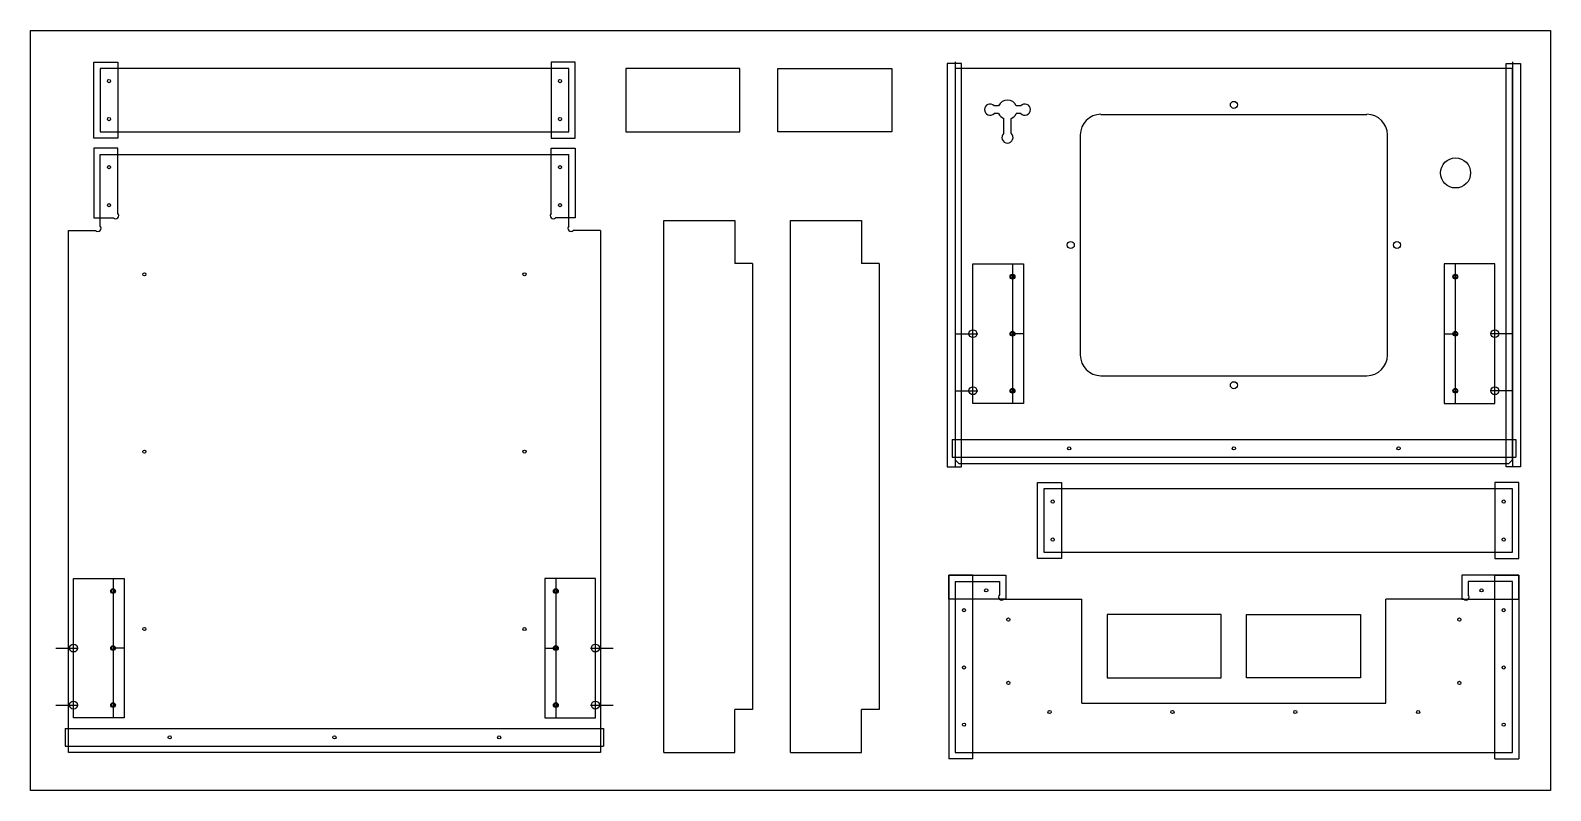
# Model space of a CAD drawing. Extents: x 424 to 484, y -251.2 to -221.2.
import ezdxf

# ---------------------------------------------------------------- set-up
doc = ezdxf.new("R2010")
doc.units = 0
doc.header["$LTSCALE"] = 21.5596
doc.header["$MEASUREMENT"] = 0
for name, color, linetype in [('0_WOOD', 7, 'CONTINUOUS'), ('10_375VCARVE_888DEP', 7, 'CONTINUOUS'), ('3_250BIT_200DEP', 7, 'CONTINUOUS'), ('4_250BIT_375DEP', 7, 'CONTINUOUS'), ('6_125BIT_750DEP', 7, 'CONTINUOUS'), ('7_250BIT_750OUTLINE', 7, 'CONTINUOUS'), ('8_250BIT_750TAB', 7, 'CONTINUOUS'), ('9_500VCARVE_700DEP', 7, 'CONTINUOUS'), ('9A_250BIT_450DEP', 7, 'CONTINUOUS'), ('COMPONENTS', 7, 'CONTINUOUS')]:
    doc.layers.add(name, color=color, linetype=linetype)

msp = doc.modelspace()

# ---------------------------------------------------------------- linework, layer by layer
at = {"layer": '0_WOOD', "color": 7, "linetype": 'CONTINUOUS'}
for p, q in [((423.958, -221.188), (483.958, -221.188)), ((423.958, -251.188), (423.958, -221.188)), ((483.958, -221.188), (483.958, -251.188)), ((483.958, -251.188), (423.958, -251.188))]:
    msp.add_line(p, q, dxfattribs=at)
at = {"layer": '10_375VCARVE_888DEP', "color": 7, "linetype": 'CONTINUOUS'}
for p, q in [((460.458, -233.156), (461.346, -233.156)), ((482.458, -233.156), (481.57, -233.156)), ((460.458, -235.406), (461.346, -235.406)), ((482.458, -235.406), (481.57, -235.406)), ((424.958, -245.562), (425.846, -245.562)), ((446.07, -245.562), (446.958, -245.562)), ((424.958, -247.812), (425.846, -247.812)), ((446.07, -247.812), (446.958, -247.812))]:
    msp.add_line(p, q, dxfattribs=at)
at = {"layer": '3_250BIT_200DEP', "color": 7, "linetype": 'CONTINUOUS'}
for p, q in [((426.458, -225.438), (426.458, -222.438)), ((426.458, -222.438), (427.408, -222.438)), ((427.408, -222.438), (427.408, -225.438)), ((445.458, -222.438), (444.508, -222.438)), ((444.508, -222.438), (444.508, -225.438)), ((445.458, -225.438), (445.458, -222.438)), ((427.408, -225.438), (426.458, -225.438)), ((444.508, -225.438), (445.458, -225.438)), ((427.408, -225.834), (426.458, -225.834)), ((426.458, -225.834), (426.458, -228.584)), ((427.408, -228.408), (427.408, -225.834)), ((444.508, -228.408), (444.508, -225.834)), ((444.508, -225.834), (445.458, -225.834)), ((445.458, -225.834), (445.458, -228.584)), ((426.458, -228.584), (427.232, -228.584)), ((445.458, -228.584), (444.685, -228.584)), ((460.333, -237.331), (482.583, -237.331)), ((460.333, -237.331), (460.333, -238.031)), ((482.583, -237.331), (482.583, -238.031)), ((460.333, -238.031), (482.583, -238.031)), ((463.708, -242.031), (463.708, -239.031)), ((463.708, -239.031), (464.658, -239.031)), ((464.658, -239.031), (464.658, -242.031)), ((482.708, -239.031), (481.758, -239.031)), ((481.758, -239.031), (481.758, -242.031)), ((482.708, -242.031), (482.708, -239.031)), ((464.658, -242.031), (463.708, -242.031)), ((481.758, -242.031), (482.708, -242.031)), ((460.208, -242.688), (462.458, -242.688)), ((460.208, -243.637), (460.208, -242.688)), ((462.458, -242.688), (462.458, -243.637)), ((482.708, -242.688), (480.458, -242.688)), ((480.458, -242.688), (480.458, -243.637)), ((482.708, -243.637), (482.708, -242.688)), ((462.458, -243.637), (460.208, -243.637)), ((480.458, -243.637), (482.708, -243.637)), ((425.333, -248.738), (446.583, -248.738)), ((425.333, -248.738), (425.333, -249.438)), ((446.583, -248.738), (446.583, -249.438)), ((425.333, -249.438), (446.583, -249.438))]:
    msp.add_line(p, q, dxfattribs=at)
for centre, start, end in [((427.32, -228.496), -135, 45), ((444.597, -228.496), 135, -45)]:
    msp.add_arc(centre, 0.125, start, end, dxfattribs=at)
at = {"layer": '4_250BIT_375DEP', "color": 7, "linetype": 'CONTINUOUS'}
for p, q in [((461.158, -242.688), (460.208, -242.688)), ((460.208, -242.688), (460.208, -249.937)), ((461.158, -249.937), (461.158, -242.688)), ((481.758, -249.937), (481.758, -242.688)), ((481.758, -242.688), (482.708, -242.688)), ((482.708, -242.688), (482.708, -249.937)), ((461.158, -249.937), (460.208, -249.937)), ((481.758, -249.937), (482.708, -249.937))]:
    msp.add_line(p, q, dxfattribs=at)
at = {"layer": '6_125BIT_750DEP', "color": 7, "linetype": 'CONTINUOUS'}
for centre in [(427.058, -223.188), (444.858, -223.188), (427.058, -224.688), (444.858, -224.688), (427.058, -226.584), (444.858, -226.584), (427.058, -228.084), (444.858, -228.084), (428.458, -230.812), (443.458, -230.812), (462.721, -230.906), (480.196, -230.906), (462.721, -233.156), (480.196, -233.156), (462.721, -235.406), (480.196, -235.406), (428.458, -237.812), (443.458, -237.812), (464.958, -237.681), (464.958, -237.681), (471.458, -237.681), (471.458, -237.681), (477.958, -237.681), (477.958, -237.681), (464.308, -239.781), (482.108, -239.781), (464.308, -241.281), (482.108, -241.281), (427.221, -243.312), (444.696, -243.312), (461.683, -243.287), (481.233, -243.287), (460.808, -244.068), (482.108, -244.068), (428.458, -244.812), (443.458, -244.812), (462.558, -244.438), (480.358, -244.438), (427.221, -245.562), (444.696, -245.562), (460.808, -246.328), (482.108, -246.328), (462.558, -246.938), (480.358, -246.938), (427.221, -247.812), (444.696, -247.812), (464.183, -248.088), (469.033, -248.088), (473.883, -248.088), (478.733, -248.088), (460.808, -248.589), (482.108, -248.589), (429.458, -249.088), (429.458, -249.088), (435.958, -249.088), (435.958, -249.088), (442.458, -249.088), (442.458, -249.088)]:
    msp.add_circle(centre, 0.0625, dxfattribs=at)
at = {"layer": '7_250BIT_750OUTLINE', "color": 7, "linetype": 'CONTINUOUS'}
for p, q in [((426.708, -222.688), (426.708, -225.188)), ((445.208, -222.688), (426.708, -222.688)), ((445.208, -225.188), (445.208, -222.688)), ((451.958, -222.688), (447.458, -222.688)), ((447.458, -222.688), (447.458, -225.188)), ((451.958, -225.188), (451.958, -222.688)), ((453.458, -225.188), (453.458, -222.688)), ((453.458, -222.688), (457.958, -222.688)), ((457.958, -222.688), (457.958, -225.188)), ((482.458, -222.688), (460.458, -222.688)), ((460.458, -222.688), (460.458, -238.131)), ((482.458, -238.131), (482.458, -222.688)), ((426.708, -225.188), (445.208, -225.188)), ((447.458, -225.188), (451.958, -225.188)), ((457.958, -225.188), (453.458, -225.188)), ((426.708, -226.084), (445.208, -226.084)), ((426.708, -228.907), (426.708, -226.084)), ((445.208, -228.907), (445.208, -226.084)), ((425.458, -249.688), (425.458, -229.084)), ((425.458, -229.084), (426.532, -229.084)), ((446.458, -229.084), (445.385, -229.084)), ((446.458, -229.084), (446.458, -249.688)), ((448.958, -228.688), (451.758, -228.688)), ((448.958, -249.688), (448.958, -228.688)), ((451.758, -228.688), (451.758, -230.387)), ((453.958, -228.688), (456.758, -228.688)), ((453.958, -249.688), (453.958, -228.688)), ((456.758, -228.688), (456.758, -230.387)), ((452.458, -230.387), (451.758, -230.387)), ((452.458, -230.387), (452.458, -247.988)), ((457.458, -230.387), (456.758, -230.387)), ((457.458, -230.387), (457.458, -247.988)), ((460.458, -238.131), (460.608, -238.281)), ((482.458, -238.131), (482.308, -238.281)), ((460.608, -238.281), (482.308, -238.281)), ((482.458, -239.281), (463.958, -239.281)), ((463.958, -239.281), (463.958, -241.781)), ((482.458, -241.781), (482.458, -239.281)), ((463.958, -241.781), (482.458, -241.781)), ((460.458, -242.938), (462.208, -242.938)), ((460.458, -242.938), (460.458, -249.688)), ((462.208, -242.938), (462.208, -243.461)), ((482.458, -242.938), (480.708, -242.938)), ((480.708, -242.938), (480.708, -243.461)), ((482.458, -249.688), (482.458, -242.938)), ((462.385, -243.637), (465.458, -243.637)), ((465.458, -247.738), (465.458, -243.637)), ((477.458, -247.738), (477.458, -243.637)), ((480.532, -243.637), (477.458, -243.637)), ((466.458, -244.238), (466.458, -246.738)), ((470.958, -244.238), (466.458, -244.238)), ((470.958, -246.738), (470.958, -244.238)), ((471.958, -244.238), (476.458, -244.238)), ((471.958, -246.738), (471.958, -244.238)), ((476.458, -244.238), (476.458, -246.738)), ((466.458, -246.738), (470.958, -246.738)), ((476.458, -246.738), (471.958, -246.738)), ((465.458, -247.738), (477.458, -247.738)), ((452.458, -247.988), (451.758, -247.988)), ((451.758, -249.688), (451.758, -247.988)), ((457.458, -247.988), (456.758, -247.988)), ((456.758, -249.688), (456.758, -247.988)), ((446.458, -249.688), (425.458, -249.688)), ((448.958, -249.688), (451.758, -249.688)), ((453.958, -249.688), (456.758, -249.688)), ((460.458, -249.688), (482.458, -249.688))]:
    msp.add_line(p, q, dxfattribs=at)
for centre, start, end in [((426.62, -228.996), -135, 45), ((445.297, -228.996), 135, -45), ((462.297, -243.549), 135, -45), ((480.62, -243.549), -135, 45)]:
    msp.add_arc(centre, 0.125, start, end, dxfattribs=at)
at = {"layer": '8_250BIT_750TAB', "color": 7, "linetype": 'CONTINUOUS'}
for p, q in [((462.174, -224.164), (461.994, -224.164)), ((463.047, -224.164), (462.867, -224.164)), ((462.174, -224.464), (461.994, -224.464)), ((462.376, -225.248), (462.376, -224.662)), ((462.666, -225.248), (462.666, -224.662)), ((463.047, -224.464), (462.867, -224.464)), ((466.208, -224.5), (476.708, -224.5)), ((465.395, -225.312), (465.395, -234)), ((477.521, -234), (477.521, -225.312)), ((466.208, -234.813), (476.708, -234.813))]:
    msp.add_line(p, q, dxfattribs=at)
for centre, radius in [((471.458, -224.125), 0.138), ((480.208, -226.812), 0.594), ((465.021, -229.656), 0.138), ((477.896, -229.656), 0.138), ((471.458, -235.188), 0.138)]:
    msp.add_circle(centre, radius, dxfattribs=at)
for centre, radius, start, end in [((461.833, -224.314), 0.22, 42.98589, 180), ((461.833, -224.314), 0.22, 180, -42.98589), ((462.521, -224.314), 0.378, 23.41268, 156.58732), ((463.208, -224.314), 0.22, 0, 137.01411), ((463.208, -224.314), 0.22, -137.08493, 0), ((462.521, -224.314), 0.378, -156.58732, -112.58825), ((462.521, -224.314), 0.378, -67.41175, -23.41268), ((466.208, -225.312), 0.813, 90, 180), ((476.708, -225.312), 0.813, 0, 90), ((462.521, -225.414), 0.22, 131.23058, 48.76942), ((466.208, -234), 0.813, 180, -90), ((476.708, -234), 0.813, -90, 0)]:
    msp.add_arc(centre, radius, start, end, dxfattribs=at)
at = {"layer": '9_500VCARVE_700DEP', "color": 7, "linetype": 'CONTINUOUS'}
for p, q in [((460.458, -222.425), (460.458, -238.394)), ((482.458, -222.425), (482.458, -238.394))]:
    msp.add_line(p, q, dxfattribs=at)
at = {"layer": '9A_250BIT_450DEP', "color": 7, "linetype": 'CONTINUOUS'}
for p, q in [((460.708, -222.5), (460.146, -222.5)), ((460.146, -222.5), (460.146, -238.406)), ((460.708, -238.406), (460.708, -222.5)), ((482.208, -222.5), (482.771, -222.5)), ((482.208, -238.406), (482.208, -222.5)), ((482.771, -222.5), (482.771, -238.406)), ((460.146, -238.406), (460.708, -238.406)), ((482.771, -238.406), (482.208, -238.406))]:
    msp.add_line(p, q, dxfattribs=at)
at = {"layer": 'COMPONENTS', "color": 7, "linetype": 'CONTINUOUS'}
for p, q in [((461.158, -235.906), (461.158, -230.406)), ((461.158, -230.406), (463.158, -230.406)), ((462.721, -230.406), (462.721, -235.906)), ((463.158, -230.406), (463.158, -235.906)), ((479.758, -230.406), (479.758, -235.906)), ((481.758, -230.406), (479.758, -230.406)), ((480.196, -230.406), (480.196, -235.906)), ((481.758, -235.906), (481.758, -230.406)), ((461.158, -235.406), (461.158, -233.156)), ((463.158, -233.156), (462.721, -233.156)), ((479.758, -233.156), (480.196, -233.156)), ((481.758, -235.406), (481.758, -233.156)), ((463.158, -235.906), (461.158, -235.906)), ((479.758, -235.906), (481.758, -235.906)), ((425.658, -248.312), (425.658, -242.812)), ((425.658, -242.812), (427.658, -242.812)), ((427.221, -242.812), (427.221, -248.312)), ((427.658, -242.812), (427.658, -248.312)), ((444.258, -242.812), (444.258, -248.312)), ((446.258, -242.812), (444.258, -242.812)), ((444.696, -242.812), (444.696, -248.312)), ((446.258, -248.312), (446.258, -242.812)), ((425.658, -247.812), (425.658, -245.562)), ((427.658, -245.562), (427.221, -245.562)), ((444.258, -245.562), (444.696, -245.562)), ((446.258, -247.812), (446.258, -245.562)), ((427.658, -248.312), (425.658, -248.312)), ((444.258, -248.312), (446.258, -248.312))]:
    msp.add_line(p, q, dxfattribs=at)
for centre, radius in [((462.721, -230.906), 0.0938), ((480.196, -230.906), 0.0938), ((461.158, -233.156), 0.156), ((462.721, -233.156), 0.0938), ((480.196, -233.156), 0.0938), ((481.758, -233.156), 0.156), ((461.158, -235.406), 0.156), ((462.721, -235.406), 0.0938), ((480.196, -235.406), 0.0938), ((481.758, -235.406), 0.156), ((427.221, -243.312), 0.0938), ((444.696, -243.312), 0.0938), ((425.658, -245.562), 0.156), ((427.221, -245.562), 0.0938), ((444.696, -245.562), 0.0938), ((446.258, -245.562), 0.156), ((425.658, -247.812), 0.156), ((427.221, -247.812), 0.0938), ((444.696, -247.812), 0.0938), ((446.258, -247.812), 0.156)]:
    msp.add_circle(centre, radius, dxfattribs=at)

doc.saveas('drawing.dxf')
